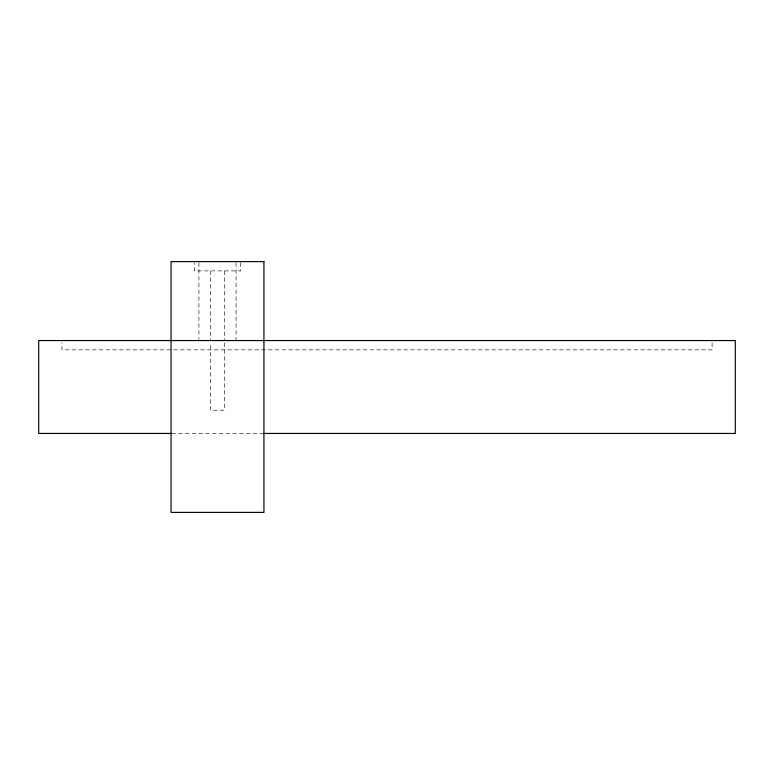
<?xml version="1.0" encoding="UTF-8"?>
<svg xmlns="http://www.w3.org/2000/svg" width="774" height="774" viewBox="0 0 774 774"><rect width="100%" height="100%" fill="white"/><g stroke="black" fill="none" stroke-linecap="round" stroke-linejoin="round"><path stroke-width="0.58" stroke-dasharray="3.87 2.9" d="M171.731 433.44L262.725 433.44M712.08 342.882L712.08 349.848L61.92 349.848L61.92 342.882M240.714 262.773L240.714 270.9L194.274 270.9L194.274 262.773M236.07 262.773L236.07 340.56M224.46 270.9L224.46 340.56M224.46 342.959L224.46 410.22L210.528 410.22L210.528 342.959M210.528 270.9L210.528 340.56M198.918 262.773L198.918 339.36"/><path stroke-width="1.16" d="M171.731 433.44L38.7 433.44L38.7 340.56L735.3 340.56L735.3 433.44L263.644 433.44M263.934 261.612L171.054 261.612L171.054 512.388L263.934 512.388L263.934 261.612"/></g></svg>
